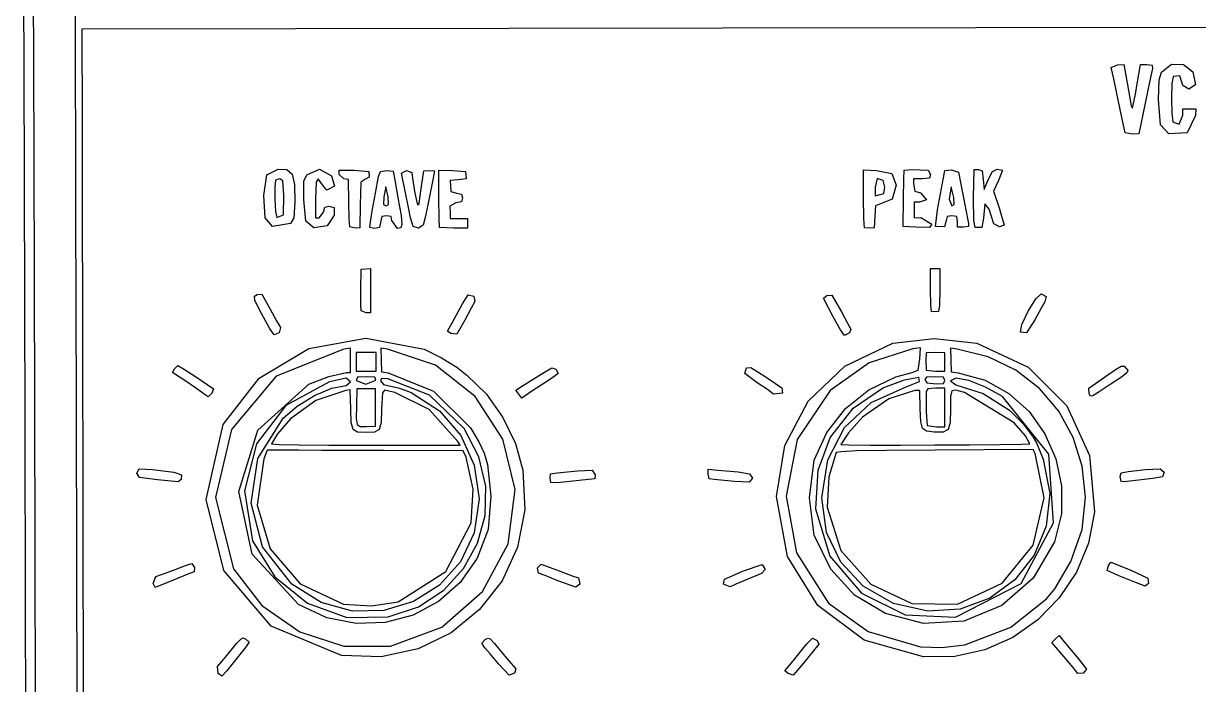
# Model space of a CAD drawing. Extents: x 0 to 142, y 0 to 84.
# Drawn here: x 0.01 to 34.91, y 45.06 to 64.69 of the extents above; entities that cross this region are included whole.
import ezdxf

# ---------------------------------------------------------------- set-up
doc = ezdxf.new("R2010")
doc.units = 0
doc.layers.get('0').update_dxf_attribs({"linetype": 'CONTINUOUS'})

msp = doc.modelspace()

# ---------------------------------------------------------------- linework, layer by layer
at = {"color": 0}
for p, q in [((0.02894, 63.4118), (0.0124, 69.1388)), ((0.29628, 66.5579), (0.30593, 63.7039)), ((1.56821, 59.1619), (1.55443, 65.1619)), ((28.2994, 64.5679), (20.7753, 64.5555)), ((35.6277, 64.5763), (28.2994, 64.5679)), ((20.7753, 64.5555), (1.74597, 64.5252)), ((1.74597, 64.5252), (1.75149, 61.8285)), ((0.30593, 63.7039), (0.3266, 57.2107)), ((0.05237, 56.4638), (0.02894, 63.4118)), ((32.3233, 63.391), (32.5038, 63.4615)), ((32.3963, 63.052), (32.3233, 63.391)), ((32.5038, 63.4615), (32.6981, 63.4753)), ((32.6981, 63.4753), (32.7932, 62.9324)), ((33.0316, 62.5479), (33.1363, 63.1843)), ((33.1363, 63.1843), (33.1873, 63.4711)), ((33.1873, 63.4711), (33.3788, 63.4711)), ((33.3788, 63.4711), (33.5401, 63.4559)), ((33.5442, 63.3539), (33.4712, 63.0054)), ((33.5401, 63.4559), (33.5442, 63.3539)), ((33.7426, 63.0192), (33.8116, 63.2464)), ((33.8116, 63.2464), (34.1106, 63.4848)), ((34.1106, 63.4848), (34.4634, 63.4711)), ((34.4634, 63.4711), (34.7417, 63.2534)), ((34.7417, 63.2534), (34.823, 62.8756)), ((32.4776, 62.6678), (32.3963, 63.052)), ((32.7932, 62.9324), (32.9172, 62.2487)), ((33.4712, 63.0054), (33.332, 62.3274)), ((33.7289, 62.4336), (33.7426, 63.0192)), ((34.1216, 62.9035), (34.1078, 62.4706)), ((34.1602, 63.1239), (34.1216, 62.9035)), ((34.3545, 63.1377), (34.1602, 63.1239)), ((34.4482, 62.8509), (34.3545, 63.1377)), ((34.6259, 62.7447), (34.4482, 62.8509)), ((34.823, 62.8756), (34.6259, 62.7447)), ((32.5878, 62.1372), (32.4776, 62.6678)), ((32.9544, 62.1743), (33.0316, 62.5479)), ((32.6843, 61.6726), (32.5878, 62.1372)), ((32.9172, 62.2487), (32.9544, 62.1743)), ((33.332, 62.3274), (33.1459, 61.4179)), ((33.7826, 61.6839), (33.7289, 62.4336)), ((34.1078, 62.4706), (34.1175, 62.0268)), ((34.4482, 61.976), (34.4482, 62.1577)), ((34.4482, 62.1577), (34.8299, 62.1577)), ((34.8299, 62.1577), (34.8286, 61.9566)), ((1.75149, 61.8285), (1.75562, 59.6124)), ((34.1175, 62.0268), (34.1533, 61.7746)), ((34.1533, 61.7746), (34.3393, 61.7044)), ((34.3393, 61.7044), (34.4482, 61.976)), ((34.8286, 61.9566), (34.5791, 61.4507)), ((32.7353, 61.4468), (32.6843, 61.6726)), ((32.9503, 61.4041), (32.7353, 61.4468)), ((34.0362, 61.4151), (33.7826, 61.6839)), ((34.5791, 61.4507), (34.0362, 61.4151)), ((33.1459, 61.4179), (32.9503, 61.4041)), ((7.15063, 59.5863), (7.23882, 60.2022)), ((7.23882, 60.2022), (7.5723, 60.3663)), ((7.49928, 60.0357), (7.47448, 59.8329)), ((7.6302, 60.0837), (7.49928, 60.0357)), ((7.5723, 60.3663), (7.83414, 60.3525)), ((7.71839, 60.022), (7.6302, 60.0837)), ((7.83414, 60.3525), (7.98985, 60.2149)), ((7.98985, 60.2149), (8.06016, 59.9087)), ((8.3385, 60.0093), (8.43082, 60.1998)), ((8.43082, 60.1998), (8.80844, 60.3663)), ((8.76847, 60.077), (8.70095, 59.9765)), ((8.92006, 59.8622), (8.76847, 60.077)), ((8.80844, 60.3663), (9.16534, 60.1694)), ((9.16534, 60.1694), (9.25491, 59.8622)), ((9.3872, 60.2135), (9.3872, 60.3373)), ((9.3872, 60.3373), (9.8323, 60.3373)), ((9.525, 60.0756), (9.3872, 60.2135)), ((9.66142, 60.0632), (9.525, 60.0756)), ((9.67246, 59.3852), (9.66142, 60.0632)), ((9.8323, 60.3373), (10.2705, 60.3017)), ((10.1492, 60.0618), (10.0362, 59.9765)), ((10.276, 60.1278), (10.1492, 60.0618)), ((10.2705, 60.3017), (10.276, 60.1278)), ((10.4635, 59.6579), (10.5613, 60.1472)), ((10.5613, 60.1472), (10.6178, 60.2961)), ((10.6178, 60.2961), (10.7956, 60.3292)), ((10.7956, 60.3292), (10.9954, 60.3031)), ((10.9954, 60.3031), (11.0381, 60.0424)), ((11.0381, 60.0424), (11.1442, 59.4678)), ((11.2434, 60.252), (11.3867, 60.3292)), ((11.355, 59.6607), (11.2434, 60.252)), ((11.3867, 60.3292), (11.5493, 60.2657)), ((11.5493, 60.2657), (11.57, 60.1045)), ((11.57, 60.1045), (11.6389, 59.6498)), ((11.836, 59.8509), (11.9076, 60.3169)), ((11.9076, 60.3169), (12.0661, 60.3292)), ((12.0661, 60.3292), (12.2232, 60.3208)), ((12.1736, 60.0467), (12.0661, 59.5104)), ((12.2232, 60.3208), (12.1736, 60.0467)), ((12.35, 59.4995), (12.35, 60.3402)), ((12.35, 60.3402), (12.762, 60.3292)), ((12.9219, 60.0481), (12.689, 60.0315)), ((12.689, 60.0315), (12.7028, 59.7062)), ((12.762, 60.3292), (13.1368, 60.2933)), ((13.1589, 60.0798), (12.9219, 60.0481)), ((13.1368, 60.2933), (13.1589, 60.0798)), ((24.9659, 59.5023), (24.9659, 60.3458)), ((24.9659, 60.3458), (25.3449, 60.3321)), ((25.3724, 60.0865), (25.3049, 59.829)), ((25.3449, 60.3321), (25.8038, 60.241)), ((25.5502, 60.0329), (25.3724, 60.0865)), ((25.5984, 59.8304), (25.5502, 60.0329)), ((25.8038, 60.241), (25.9305, 59.8964)), ((26.1483, 59.4886), (26.1579, 60.077)), ((26.1579, 60.077), (26.1717, 60.3373)), ((26.1717, 60.3373), (26.4087, 60.3553)), ((26.4087, 60.3553), (26.8814, 60.3416)), ((26.7009, 60.0837), (26.4473, 60.0837)), ((26.4473, 60.0837), (26.4473, 59.9391)), ((26.9227, 60.1003), (26.7009, 60.0837)), ((26.8814, 60.3416), (26.9558, 60.2107)), ((26.9558, 60.2107), (26.9227, 60.1003)), ((27.1625, 59.1605), (27.3389, 60.1116)), ((27.3389, 60.1116), (27.383, 60.3292)), ((27.383, 60.3292), (27.5732, 60.3444)), ((27.5732, 60.3444), (27.7813, 60.2738)), ((27.7813, 60.2738), (27.9907, 59.206)), ((28.2346, 59.5133), (28.247, 60.3553)), ((28.247, 60.3553), (28.3738, 60.3553)), ((28.3738, 60.3553), (28.4868, 60.3194)), ((28.4868, 60.3194), (28.5213, 60.0604)), ((28.5213, 60.0604), (28.5433, 59.7669)), ((28.5433, 59.7669), (28.6687, 60.0523)), ((28.6687, 60.0523), (28.7955, 60.2947)), ((28.7955, 60.2947), (28.9347, 60.3635)), ((28.9347, 60.3635), (29.0945, 60.3388)), ((29.0945, 60.3388), (28.976, 60.0258)), ((7.47448, 59.8329), (7.47586, 59.4663)), ((7.74457, 59.5976), (7.71839, 60.022)), ((8.06016, 59.9087), (8.06704, 59.3919)), ((8.33575, 59.4663), (8.3385, 60.0093)), ((8.70095, 59.9765), (8.68853, 59.49)), ((9.02339, 59.7447), (8.92006, 59.8622)), ((9.25491, 59.8622), (9.02339, 59.7447)), ((10.0362, 59.9765), (10.0087, 59.3108)), ((10.7776, 59.8442), (10.7142, 59.5408)), ((10.8438, 59.5436), (10.7776, 59.8442)), ((11.7836, 59.508), (11.836, 59.8509)), ((12.7028, 59.7062), (12.8695, 59.6526)), ((25.3049, 59.829), (25.3049, 59.5739)), ((25.5695, 59.647), (25.5984, 59.8304)), ((25.9305, 59.8964), (25.812, 59.4776)), ((26.4473, 59.9391), (26.4859, 59.7133)), ((26.4859, 59.7133), (26.6595, 59.6607)), ((27.5663, 59.8428), (27.5098, 59.4801)), ((27.6503, 59.5231), (27.5663, 59.8428)), ((28.976, 60.0258), (28.823, 59.7133)), ((28.823, 59.7133), (28.9898, 59.2183)), ((1.75562, 59.6124), (1.76389, 55.5706)), ((7.18647, 58.9234), (7.15063, 59.5863)), ((7.47586, 59.4663), (7.49928, 59.1083)), ((7.73356, 59.0158), (7.74457, 59.5976)), ((8.06704, 59.3919), (8.03949, 58.9209)), ((8.40327, 58.8229), (8.33575, 59.4663)), ((8.68853, 59.49), (8.68853, 58.9195)), ((9.68484, 58.8931), (9.67246, 59.3852)), ((10.3753, 59.1757), (10.4635, 59.6579)), ((10.7142, 59.5408), (10.7032, 59.3178)), ((10.8548, 59.3178), (10.8438, 59.5436)), ((11.1442, 59.4678), (11.2296, 58.9869)), ((11.4474, 59.2254), (11.355, 59.6607)), ((11.6389, 59.6498), (11.7133, 59.3079)), ((11.7133, 59.3079), (11.7602, 59.333)), ((11.7602, 59.333), (11.7836, 59.508)), ((12.0661, 59.5104), (11.9517, 58.976)), ((12.3555, 58.9001), (12.35, 59.4995)), ((12.8585, 59.3644), (12.6711, 59.2695)), ((13.0197, 59.4018), (12.8585, 59.3644)), ((12.8695, 59.6526), (13.0211, 59.6237)), ((13.0487, 59.5119), (13.0197, 59.4018)), ((13.0211, 59.6237), (13.0487, 59.5119)), ((24.9742, 58.8987), (24.9659, 59.5023)), ((25.3049, 59.5739), (25.4207, 59.6015)), ((25.812, 59.4776), (25.4138, 59.3217)), ((25.4207, 59.6015), (25.5695, 59.647)), ((26.14, 58.6659), (26.1483, 59.4886)), ((26.6292, 59.3852), (26.468, 59.3852)), ((26.468, 59.3852), (26.468, 58.9195)), ((26.8304, 59.4554), (26.6292, 59.3852)), ((26.6595, 59.6607), (26.8304, 59.4554)), ((27.5098, 59.4801), (27.5911, 59.279)), ((27.6572, 59.3178), (27.6503, 59.5231)), ((28.2374, 58.8437), (28.2346, 59.5133)), ((28.564, 59.334), (28.5309, 58.9153)), ((28.6921, 59.1841), (28.564, 59.334)), ((1.58337, 53.3936), (1.56821, 59.1619)), ((7.49928, 59.1083), (7.5365, 58.9319)), ((7.5365, 58.9319), (7.73356, 59.0158)), ((8.79464, 58.9195), (8.92143, 59.0889)), ((8.92143, 59.0889), (8.95999, 59.2349)), ((8.95999, 59.2349), (9.0799, 59.2723)), ((9.24112, 59.0035), (9.03305, 58.6853)), ((9.0799, 59.2723), (9.23699, 59.2268)), ((9.23699, 59.2268), (9.24112, 59.0035)), ((10.0087, 59.3108), (10.0004, 58.6232)), ((10.316, 58.801), (10.3753, 59.1757)), ((10.7928, 58.9827), (10.6522, 58.9622)), ((10.7032, 59.3178), (10.7804, 59.279)), ((10.7804, 59.279), (10.8548, 59.3178)), ((10.9292, 58.9636), (10.7928, 58.9827)), ((11.2296, 58.9869), (11.2544, 58.728)), ((11.5121, 58.9195), (11.4474, 59.2254)), ((12.6711, 59.2695), (12.6821, 59.0462)), ((12.6821, 59.0462), (12.689, 58.8987)), ((25.3201, 59.2762), (25.2953, 58.9732)), ((25.4138, 59.3217), (25.3201, 59.2762)), ((27.0977, 58.6659), (27.1625, 59.1605)), ((27.5897, 58.9827), (27.4436, 58.9636)), ((27.7372, 58.9622), (27.5897, 58.9827)), ((27.5911, 59.279), (27.6572, 59.3178)), ((27.9907, 59.206), (28.0803, 58.7513)), ((28.8327, 58.7431), (28.6921, 59.1841)), ((28.9898, 59.2183), (29.1428, 58.7058)), ((7.40558, 58.6687), (7.18647, 58.9234)), ((7.94713, 58.7569), (7.40558, 58.6687)), ((8.03949, 58.9209), (7.94713, 58.7569)), ((8.6403, 58.6299), (8.40327, 58.8229)), ((9.03305, 58.6853), (8.6403, 58.6299)), ((8.68853, 58.9195), (8.79464, 58.9195)), ((9.70276, 58.6588), (9.68484, 58.8931)), ((9.85986, 58.6161), (9.70276, 58.6588)), ((10.3022, 58.637), (10.316, 58.801)), ((10.4455, 58.6038), (10.3022, 58.637)), ((10.5888, 58.637), (10.4455, 58.6038)), ((10.6219, 58.8285), (10.5888, 58.637)), ((10.6522, 58.9622), (10.6219, 58.8285)), ((10.9527, 58.8437), (10.9292, 58.9636)), ((11.1208, 58.6024), (10.9527, 58.8437)), ((11.2544, 58.728), (11.2186, 58.6232)), ((11.5879, 58.6659), (11.5121, 58.9195)), ((11.7478, 58.6176), (11.5879, 58.6659)), ((11.887, 58.7015), (11.7478, 58.6176)), ((11.9517, 58.976), (11.887, 58.7015)), ((12.3706, 58.6384), (12.3555, 58.9001)), ((12.7937, 58.6161), (12.3706, 58.6384)), ((12.689, 58.8987), (13.1975, 58.8987)), ((13.1975, 58.8987), (13.1975, 58.6133)), ((24.9962, 58.6285), (24.9742, 58.8987)), ((25.2953, 58.9732), (25.2829, 58.6232)), ((26.5162, 58.6437), (26.14, 58.6659)), ((26.468, 58.9195), (26.6637, 58.9333)), ((26.92, 58.6398), (26.5162, 58.6437)), ((26.6637, 58.9333), (26.9971, 58.7304)), ((26.9971, 58.7304), (26.92, 58.6398)), ((27.3665, 58.6521), (27.0977, 58.6659)), ((27.4216, 58.8395), (27.3665, 58.6521)), ((27.4436, 58.9636), (27.4216, 58.8395)), ((27.7592, 58.8133), (27.7372, 58.9622)), ((27.7592, 58.6437), (27.7592, 58.8133)), ((27.9328, 58.6437), (27.7592, 58.6437)), ((28.0775, 58.6602), (27.9328, 58.6437)), ((28.0803, 58.7513), (28.0775, 58.6602)), ((28.2774, 58.637), (28.2374, 58.8437)), ((28.4758, 58.6341), (28.2774, 58.637)), ((28.5309, 58.9153), (28.4758, 58.6341)), ((29.0036, 58.6521), (28.8327, 58.7431)), ((29.1428, 58.7058), (29.0036, 58.6521)), ((10.0004, 58.6232), (9.85986, 58.6161)), ((11.2186, 58.6232), (11.1208, 58.6024)), ((13.1975, 58.6133), (12.7937, 58.6161)), ((25.1547, 58.6109), (24.9962, 58.6285)), ((25.2829, 58.6232), (25.1547, 58.6109)), ((10.0335, 56.8043), (10.0459, 57.3952)), ((10.0459, 57.3952), (10.1823, 57.4089)), ((10.1823, 57.4089), (10.3188, 57.4216)), ((10.3188, 57.4216), (10.3188, 56.104)), ((26.9558, 56.7891), (26.9558, 57.4174)), ((26.9558, 57.4174), (27.0922, 57.4174)), ((27.0922, 57.4174), (27.23, 57.416)), ((27.23, 57.416), (27.2328, 56.7916)), ((0.3266, 57.2107), (0.34864, 49.24)), ((6.87229, 56.5961), (6.95773, 56.6498)), ((6.88192, 56.4762), (6.87229, 56.5961)), ((6.95773, 56.6498), (7.0914, 56.6579)), ((7.0914, 56.6579), (7.33806, 56.2074)), ((10.0294, 56.3714), (10.0335, 56.8043)), ((13.0542, 56.3686), (13.225, 56.6318)), ((13.225, 56.6318), (13.3904, 56.5933)), ((13.3904, 56.5933), (13.4138, 56.4374)), ((23.7712, 56.5408), (23.8704, 56.6166)), ((24.0605, 55.9841), (23.7712, 56.5408)), ((23.8704, 56.6166), (24.0261, 56.6265)), ((24.0261, 56.6265), (24.3058, 56.1301)), ((26.9627, 56.3369), (26.9558, 56.7891)), ((27.2328, 56.7916), (27.2218, 56.3245)), ((30.0784, 56.5203), (30.2355, 56.6692)), ((30.2355, 56.6692), (30.3885, 56.5824)), ((30.3885, 56.5824), (30.3458, 56.4265)), ((0.06063, 52.8341), (0.05237, 56.4638)), ((7.01971, 56.1936), (6.88192, 56.4762)), ((7.32151, 55.6493), (7.01971, 56.1936)), ((7.33806, 56.2074), (7.52408, 55.8588)), ((10.0404, 56.158), (10.0294, 56.3714)), ((12.7593, 55.819), (13.0542, 56.3686)), ((13.3049, 56.2377), (13.1258, 55.8849)), ((13.4138, 56.4374), (13.3049, 56.2377)), ((26.9834, 56.1329), (26.9627, 56.3369)), ((27.2218, 56.3245), (27.1901, 56.1372)), ((29.8538, 56.1509), (30.0784, 56.5203)), ((30.2259, 56.2158), (30.0536, 55.8934)), ((30.3458, 56.4265), (30.2259, 56.2158)), ((7.52408, 55.8588), (7.64399, 55.6673)), ((10.1906, 56.104), (10.0404, 56.158)), ((10.3188, 56.104), (10.1906, 56.104)), ((13.1258, 55.8849), (12.8819, 55.4701)), ((24.2769, 55.5914), (24.0605, 55.9841)), ((24.3058, 56.1301), (24.485, 55.79)), ((27.1901, 56.1372), (26.9834, 56.1329)), ((29.6692, 55.7541), (29.8538, 56.1509)), ((30.0536, 55.8934), (29.8001, 55.5075)), ((1.76389, 55.5706), (1.77491, 50.2804)), ((7.46206, 55.4454), (7.32151, 55.6493)), ((7.60815, 55.5089), (7.46206, 55.4454)), ((7.64399, 55.6673), (7.60815, 55.5089)), ((12.6091, 55.5554), (12.7593, 55.819)), ((12.7014, 55.4909), (12.6091, 55.5554)), ((24.394, 55.4274), (24.2769, 55.5914)), ((24.5442, 55.5018), (24.394, 55.4274)), ((24.485, 55.79), (24.5856, 55.6161)), ((24.5856, 55.6161), (24.5442, 55.5018)), ((29.6265, 55.5279), (29.6692, 55.7541)), ((29.8001, 55.5075), (29.6265, 55.5279)), ((8.48321, 55.0429), (10.1796, 55.353)), ((10.1796, 55.353), (11.9131, 55.021)), ((12.8819, 55.4701), (12.7014, 55.4909)), ((24.4092, 54.5151), (25.8368, 55.2016)), ((25.8368, 55.2016), (27.0592, 55.335)), ((27.0592, 55.335), (28.3311, 55.2041)), ((28.3311, 55.2041), (29.8566, 54.4848)), ((7.00871, 54.1623), (8.48321, 55.0429)), ((9.52362, 55.0238), (7.51445, 54.2163)), ((9.72481, 55.0513), (9.52362, 55.0238)), ((9.72481, 54.3264), (9.72481, 55.0513)), ((10.4869, 54.919), (9.89432, 54.919)), ((9.89432, 54.919), (9.89432, 54.3691)), ((10.4869, 54.6435), (10.4869, 54.919)), ((10.8231, 55.0224), (10.6302, 55.0485)), ((10.6302, 55.0485), (10.6371, 54.6985)), ((12.2494, 54.5469), (10.8231, 55.0224)), ((11.9131, 55.021), (12.4285, 54.7631)), ((26.4294, 55.0305), (25.1272, 54.6118)), ((26.654, 55.0566), (26.4294, 55.0305)), ((26.6402, 54.7289), (26.654, 55.0566)), ((26.8277, 54.9134), (26.8125, 54.6901)), ((27.1143, 54.9257), (26.8277, 54.9134)), ((27.3789, 54.912), (27.1143, 54.9257)), ((27.3789, 54.6407), (27.3789, 54.912)), ((27.7468, 55.0224), (27.5442, 55.0513)), ((27.5442, 55.0513), (27.569, 54.3486)), ((28.6632, 54.7949), (27.7468, 55.0224)), ((29.4831, 54.3952), (28.6632, 54.7949)), ((4.50204, 54.434), (4.59853, 54.5387)), ((4.59853, 54.5387), (4.76663, 54.4368)), ((10.4869, 54.3691), (10.4869, 54.6435)), ((10.6371, 54.6985), (10.644, 54.3472)), ((13.429, 53.6152), (12.2494, 54.5469)), ((12.4285, 54.7631), (12.8791, 54.4862)), ((12.8791, 54.4862), (13.1768, 54.2519)), ((15.3886, 54.2837), (15.7014, 54.4671)), ((15.7014, 54.4671), (15.8226, 54.4311)), ((21.4423, 54.3031), (21.4836, 54.4643)), ((21.4836, 54.4643), (21.6145, 54.4752)), ((21.6145, 54.4752), (22.0086, 54.2286)), ((23.3206, 53.4762), (24.4092, 54.5151)), ((25.1272, 54.6118), (23.9696, 53.7986)), ((26.5879, 54.3994), (26.6402, 54.7289)), ((26.8125, 54.6901), (26.8235, 54.4008)), ((27.3789, 54.3691), (27.3789, 54.6407)), ((29.8566, 54.4848), (30.999, 53.3358)), ((32.4431, 54.4146), (32.6168, 54.5123)), ((32.6168, 54.5123), (32.7022, 54.5151)), ((32.7022, 54.5151), (32.7697, 54.4491)), ((32.7697, 54.4491), (32.818, 54.387)), ((4.43452, 54.3306), (4.50204, 54.434)), ((4.88929, 54.0272), (4.43452, 54.3306)), ((4.76663, 54.4368), (5.11665, 54.2078)), ((5.11665, 54.2078), (5.47081, 53.9708)), ((5.94349, 52.7816), (7.00871, 54.1623)), ((7.51445, 54.2163), (6.1874, 52.6369)), ((8.48459, 53.9821), (9.08403, 54.2107)), ((9.08403, 54.2107), (9.60356, 54.3264)), ((9.5994, 54.157), (9.10608, 54.048)), ((9.72481, 54.0508), (9.5994, 54.157)), ((9.60356, 54.3264), (9.72481, 54.3264)), ((9.89432, 54.3691), (10.4869, 54.3691)), ((9.93429, 54.186), (9.89432, 54.0921)), ((10.1933, 54.1997), (9.93429, 54.186)), ((10.1782, 53.9806), (10.48, 54.1045)), ((10.4483, 54.1874), (10.1933, 54.1997)), ((10.48, 54.1045), (10.4483, 54.1874)), ((10.6467, 54.1514), (10.615, 54.0798)), ((10.644, 54.3472), (10.8424, 54.3197)), ((10.8327, 54.1433), (10.6467, 54.1514)), ((12.0702, 53.6582), (10.8327, 54.1433)), ((10.8424, 54.3197), (12.1901, 53.7767)), ((13.1768, 54.2519), (13.7611, 53.6857)), ((14.8387, 53.9337), (15.3886, 54.2837)), ((15.6628, 54.1306), (15.1157, 53.7711)), ((15.8888, 54.3031), (15.6628, 54.1306)), ((15.8226, 54.4311), (15.8888, 54.3031)), ((21.8006, 54.0262), (21.4423, 54.3031)), ((22.0086, 54.2286), (22.349, 53.9997)), ((25.1189, 53.8138), (25.9264, 54.1969)), ((26.1676, 54.1016), (25.5585, 53.8716)), ((25.9264, 54.1969), (26.4115, 54.3264)), ((26.6085, 54.1789), (26.1676, 54.1016)), ((26.4115, 54.3264), (26.5879, 54.3994)), ((26.6251, 54.0618), (26.6085, 54.1789)), ((26.8345, 54.186), (26.7863, 54.1182)), ((26.7863, 54.1182), (26.8483, 54.0177)), ((26.8235, 54.4008), (27.1032, 54.3691)), ((27.0826, 54.1997), (26.8345, 54.186)), ((27.3375, 54.186), (27.0826, 54.1997)), ((27.1032, 54.3691), (27.3789, 54.3691)), ((27.3789, 54.0935), (27.3375, 54.186)), ((27.7013, 54.1609), (27.5483, 54.0798)), ((27.569, 54.3486), (27.7744, 54.3197)), ((28.0872, 54.0865), (27.7013, 54.1609)), ((27.7744, 54.3197), (28.5736, 54.1016)), ((28.5736, 54.1016), (29.2819, 53.709)), ((30.1873, 53.8498), (29.4831, 54.3952)), ((31.6604, 53.8593), (32.1179, 54.1941)), ((32.1179, 54.1941), (32.4431, 54.4146)), ((32.6223, 54.1941), (32.264, 53.9517)), ((32.789, 54.3207), (32.6223, 54.1941)), ((32.818, 54.387), (32.789, 54.3207)), ((5.22827, 53.7958), (4.88929, 54.0272)), ((5.40604, 53.6649), (5.22827, 53.7958)), ((5.47081, 53.9708), (5.65408, 53.8399)), ((5.65408, 53.8399), (5.60172, 53.7146)), ((6.97424, 52.6189), (8.48459, 53.9821)), ((9.10608, 54.048), (7.80521, 53.3453)), ((8.65269, 53.6416), (9.16672, 53.8621)), ((9.58427, 53.7916), (8.69957, 53.4942)), ((9.16672, 53.8621), (9.5994, 53.9447)), ((9.71931, 53.8152), (9.58427, 53.7916)), ((9.5994, 53.9447), (9.72481, 54.0508)), ((9.73307, 53.2419), (9.71931, 53.8152)), ((9.89432, 54.0921), (10.1782, 53.9806)), ((9.91637, 53.8399), (9.90395, 53.3344)), ((10.4662, 53.8399), (9.91637, 53.8399)), ((10.4662, 53.2888), (10.4662, 53.8399)), ((10.615, 54.0798), (10.7101, 53.9708)), ((10.7349, 53.8028), (10.6743, 53.7228)), ((10.7101, 53.9708), (11.1759, 53.866)), ((11.0381, 53.7312), (10.7349, 53.8028)), ((11.1759, 53.866), (11.5259, 53.7326)), ((12.1901, 53.7767), (13.2926, 52.681)), ((14.6389, 53.8067), (14.8387, 53.9337)), ((14.7257, 53.6857), (14.6389, 53.8067)), ((15.1157, 53.7711), (14.8125, 53.563)), ((22.1065, 53.8194), (21.8006, 54.0262)), ((22.2939, 53.6857), (22.1065, 53.8194)), ((22.349, 53.9997), (22.5378, 53.8773)), ((22.5378, 53.8773), (22.5557, 53.7185)), ((23.9696, 53.7986), (22.9967, 52.3339)), ((24.4285, 53.2557), (25.1189, 53.8138)), ((25.5585, 53.8716), (24.631, 53.2363)), ((25.1919, 53.4349), (26.2351, 53.9062)), ((26.4831, 53.7891), (25.7197, 53.545)), ((26.2351, 53.9062), (26.6251, 54.0618)), ((26.6375, 53.7972), (26.4831, 53.7891)), ((26.6499, 53.2476), (26.6375, 53.7972)), ((26.869, 53.8469), (26.8249, 53.7655)), ((26.8249, 53.7655), (26.829, 53.1537)), ((26.8483, 54.0177), (27.135, 53.9916)), ((27.1032, 53.8607), (26.869, 53.8469)), ((27.3789, 53.8607), (27.1032, 53.8607)), ((27.135, 53.9916), (27.343, 54.0039)), ((27.343, 54.0039), (27.3789, 54.0935)), ((27.3789, 53.2888), (27.3789, 53.8607)), ((27.5483, 54.0798), (27.7068, 53.9669)), ((27.5869, 53.782), (27.5498, 53.6152)), ((27.7082, 53.8014), (27.5869, 53.782)), ((27.7068, 53.9669), (28.5171, 53.7062)), ((27.9645, 53.7326), (27.7082, 53.8014)), ((28.5888, 53.8925), (28.0872, 54.0865)), ((29.0904, 53.6127), (28.5888, 53.8925)), ((30.7606, 53.177), (30.1873, 53.8498)), ((31.6646, 53.691), (31.6604, 53.8593)), ((32.264, 53.9517), (31.9333, 53.7298)), ((5.49973, 53.6071), (5.40604, 53.6649)), ((5.60172, 53.7146), (5.49973, 53.6071)), ((8.69957, 53.4942), (7.93888, 52.9551)), ((8.14144, 53.3315), (8.65269, 53.6416)), ((10.6743, 53.7228), (10.6509, 53.2447)), ((12.0592, 53.2253), (11.0381, 53.7312)), ((11.5259, 53.7326), (12.3651, 53.1936)), ((13.1051, 52.663), (12.0702, 53.6582)), ((14.2544, 52.3462), (13.429, 53.6152)), ((13.7611, 53.6857), (14.253, 52.9925)), ((14.8125, 53.563), (14.7257, 53.6857)), ((22.5557, 53.7185), (22.2939, 53.6857)), ((22.6246, 52.1628), (23.3206, 53.4762)), ((24.4023, 52.6934), (25.1919, 53.4349)), ((25.7197, 53.545), (24.9356, 52.9992)), ((27.5498, 53.6152), (27.5483, 53.2476)), ((29.4376, 52.838), (27.9645, 53.7326)), ((28.5171, 53.7062), (29.304, 53.2102)), ((30.4629, 51.9024), (29.0904, 53.6127)), ((29.2819, 53.709), (29.88, 53.1675)), ((31.7045, 53.6303), (31.6646, 53.691)), ((31.7707, 53.6332), (31.7045, 53.6303)), ((31.9333, 53.7298), (31.7707, 53.6332)), ((1.59714, 48.423), (1.58337, 53.3936)), ((7.80521, 53.3453), (6.93289, 52.2083)), ((7.72389, 52.9745), (8.14144, 53.3315)), ((9.74961, 52.8465), (9.73307, 53.2419)), ((9.90395, 53.3344), (9.89708, 52.965)), ((10.4662, 52.7389), (10.4662, 53.2888)), ((10.6509, 53.2447), (10.6316, 52.8465)), ((12.9136, 52.2841), (12.0592, 53.2253)), ((12.3651, 53.1936), (13.0004, 52.4605)), ((23.8786, 52.5487), (24.4285, 53.2557)), ((24.631, 53.2363), (23.9751, 52.4097)), ((26.665, 52.8669), (26.6499, 53.2476)), ((26.829, 53.1537), (26.8538, 52.7512)), ((27.3789, 52.7184), (27.3789, 53.2888)), ((27.5483, 53.2476), (27.5373, 52.8436)), ((29.304, 53.2102), (29.716, 52.79)), ((29.88, 53.1675), (30.3513, 52.5103)), ((31.1905, 52.4013), (30.7606, 53.177)), ((30.999, 53.3358), (31.6784, 51.8664)), ((0.07304, 47.3936), (0.06063, 52.8341)), ((5.435, 50.5562), (5.94349, 52.7816)), ((6.97149, 51.773), (7.72389, 52.9745)), ((7.93888, 52.9551), (7.55304, 52.5117)), ((9.80475, 52.6397), (9.74961, 52.8465)), ((9.89708, 52.965), (9.92463, 52.783)), ((9.92463, 52.783), (10.0156, 52.7251)), ((10.0156, 52.7251), (10.2016, 52.7265)), ((10.2016, 52.7265), (10.4662, 52.7389)), ((10.6316, 52.8465), (10.5765, 52.6397)), ((14.253, 52.9925), (14.6251, 52.2235)), ((24.9356, 52.9992), (24.5208, 52.5392)), ((26.7147, 52.6658), (26.665, 52.8669)), ((26.8538, 52.7512), (27.1267, 52.7184)), ((27.1267, 52.7184), (27.3789, 52.7184)), ((27.5373, 52.8436), (27.4781, 52.6313)), ((29.7698, 52.4454), (29.4376, 52.838)), ((29.716, 52.79), (29.9985, 52.4108)), ((6.1874, 52.6369), (5.71059, 50.6194)), ((6.40652, 50.7972), (6.97424, 52.6189)), ((7.55304, 52.5117), (7.37803, 52.2055)), ((9.93704, 52.5611), (9.80475, 52.6397)), ((10.1906, 52.5487), (9.93704, 52.5611)), ((10.4428, 52.5611), (10.1906, 52.5487)), ((10.5765, 52.6397), (10.4428, 52.5611)), ((13.0004, 52.4605), (13.4028, 51.5743)), ((13.5392, 51.8252), (13.1051, 52.663)), ((13.2926, 52.681), (13.5323, 52.2718)), ((23.5011, 51.7232), (23.8786, 52.5487)), ((23.9751, 52.4097), (23.6044, 51.416)), ((23.8993, 51.7342), (24.4023, 52.6934)), ((24.5208, 52.5392), (24.2879, 52.1917)), ((26.8345, 52.5833), (26.7147, 52.6658)), ((27.0605, 52.5558), (26.8345, 52.5833)), ((27.332, 52.5544), (27.0605, 52.5558)), ((27.4781, 52.6313), (27.332, 52.5544)), ((29.8993, 52.2139), (29.7698, 52.4454)), ((29.9985, 52.4108), (30.0977, 52.24)), ((30.3513, 52.5103), (30.6792, 51.7645)), ((31.4592, 51.5426), (31.1905, 52.4013)), ((6.93289, 52.2083), (6.57461, 50.8123)), ((7.25399, 52.0196), (7.15479, 51.7645)), ((7.79141, 52.0181), (7.25399, 52.0196)), ((7.37803, 52.2055), (7.59852, 52.1903)), ((7.59852, 52.1903), (8.19108, 52.178)), ((8.18691, 52.0181), (7.79141, 52.0181)), ((8.86767, 52.0153), (8.18691, 52.0181)), ((8.19108, 52.178), (9.0799, 52.1712)), ((9.73723, 52.0114), (8.86767, 52.0153)), ((9.0799, 52.1712), (10.1947, 52.167)), ((10.7018, 52.0072), (9.73723, 52.0114)), ((10.1947, 52.167), (12.9866, 52.167)), ((13.0748, 51.9977), (10.7018, 52.0072)), ((12.9866, 52.167), (12.9136, 52.2841)), ((13.5323, 52.2718), (13.6908, 51.9342)), ((14.621, 50.855), (14.2544, 52.3462)), ((14.6251, 52.2235), (14.8456, 51.4269)), ((22.3835, 50.6497), (22.6246, 52.1628)), ((22.9967, 52.3339), (22.6646, 50.6596)), ((24.2879, 52.1917), (24.5277, 52.1822)), ((24.5277, 52.1822), (25.1616, 52.1751)), ((25.648, 52.0114), (24.7551, 51.9977)), ((25.1616, 52.1751), (26.0573, 52.1741)), ((27.0964, 52.0224), (25.648, 52.0114)), ((26.0573, 52.1741), (27.0853, 52.1765)), ((27.0853, 52.1765), (28.1134, 52.1822)), ((29.9999, 52.0418), (27.0964, 52.0224)), ((28.1134, 52.1822), (29.0132, 52.1903)), ((29.0132, 52.1903), (29.6513, 52.2016)), ((29.6513, 52.2016), (29.8993, 52.2139)), ((30.0605, 51.9247), (29.9999, 52.0418)), ((30.0977, 52.24), (30.3044, 51.7564)), ((6.7703, 50.4486), (6.97149, 51.773)), ((7.15479, 51.7645), (6.95082, 50.3837)), ((13.1561, 51.8142), (13.0748, 51.9977)), ((13.3683, 50.8663), (13.1561, 51.8142)), ((13.7404, 50.9545), (13.5392, 51.8252)), ((13.6908, 51.9342), (13.7942, 51.5966)), ((23.3633, 50.6056), (23.5011, 51.7232)), ((23.7229, 50.6017), (23.8993, 51.7342)), ((24.1556, 51.9479), (23.9379, 51.2314)), ((24.2962, 51.9769), (24.1556, 51.9479)), ((24.7551, 51.9977), (24.2962, 51.9769)), ((30.3279, 50.6084), (30.0605, 51.9247)), ((30.3044, 51.7564), (30.496, 50.7312)), ((30.6076, 49.8616), (30.4629, 51.9024)), ((30.6792, 51.7645), (30.8474, 50.9612)), ((31.6784, 51.8664), (31.8217, 50.1869)), ((3.37619, 51.3373), (3.44785, 51.4685)), ((3.45336, 51.2149), (3.37619, 51.3373)), ((3.44785, 51.4685), (3.84888, 51.4449)), ((3.84888, 51.4449), (4.47587, 51.369)), ((4.47587, 51.369), (4.70461, 51.2893)), ((13.4028, 51.5743), (13.5461, 50.5795)), ((13.7942, 51.5966), (13.8975, 50.6596)), ((14.8456, 51.4269), (14.9021, 50.249)), ((15.6518, 51.1969), (15.6628, 51.3221)), ((15.6628, 51.3221), (15.864, 51.3443)), ((15.864, 51.3443), (16.4662, 51.4103)), ((16.4662, 51.4103), (16.9072, 51.4325)), ((16.9072, 51.4325), (16.9885, 51.2932)), ((20.3509, 51.3059), (20.3509, 51.46)), ((20.3509, 51.46), (20.6375, 51.4311)), ((20.3743, 51.1708), (20.3509, 51.3059)), ((20.6375, 51.4311), (21.2397, 51.3775)), ((21.2397, 51.3775), (21.5773, 51.3211)), ((21.5773, 51.3211), (21.6642, 51.1941)), ((23.6044, 51.416), (23.5355, 50.2832)), ((31.5529, 50.625), (31.4592, 51.5426)), ((32.5851, 51.2396), (32.6195, 51.3443)), ((32.6195, 51.3443), (32.829, 51.3842)), ((32.829, 51.3842), (33.343, 51.4449)), ((33.343, 51.4449), (33.7743, 51.471)), ((33.7743, 51.471), (33.8915, 51.369)), ((33.8915, 51.369), (33.8487, 51.23)), ((3.98942, 51.1362), (3.45336, 51.2149)), ((4.60678, 51.0769), (3.98942, 51.1362)), ((4.6936, 51.1514), (4.60678, 51.0769)), ((4.70461, 51.2893), (4.6936, 51.1514)), ((15.6752, 51.0575), (15.6518, 51.1969)), ((15.8764, 51.0536), (15.6752, 51.0575)), ((16.5199, 51.1224), (15.8764, 51.0536)), ((16.9857, 51.1736), (16.5199, 51.1224)), ((16.9885, 51.2932), (16.9857, 51.1736)), ((20.5314, 51.1471), (20.3743, 51.1708)), ((21.135, 51.0935), (20.5314, 51.1471)), ((21.5622, 51.0741), (21.135, 51.0935)), ((21.6642, 51.1941), (21.5622, 51.0741)), ((23.9379, 51.2314), (23.8828, 50.3329)), ((30.8474, 50.9612), (30.8391, 50.129)), ((32.614, 51.0949), (32.5851, 51.2396)), ((32.7091, 51.084), (32.614, 51.0949)), ((33.5594, 51.1761), (32.7091, 51.084)), ((33.8487, 51.23), (33.5594, 51.1761)), ((5.71059, 50.6194), (6.25355, 48.4974)), ((6.80201, 48.9327), (6.40652, 50.7972)), ((6.57461, 50.8123), (6.81302, 49.331)), ((13.3091, 49.8669), (13.3683, 50.8663)), ((13.7211, 50.0849), (13.7404, 50.9545)), ((13.8975, 50.6596), (13.8162, 49.6701)), ((14.4088, 49.24), (14.621, 50.855)), ((22.7046, 48.8668), (22.3835, 50.6497)), ((22.6646, 50.6596), (22.9733, 48.9768)), ((30.0068, 49.2044), (30.3279, 50.6084)), ((30.496, 50.7312), (30.3926, 49.7649)), ((31.4565, 49.6701), (31.5529, 50.625)), ((1.77491, 50.2804), (1.78732, 44.3149)), ((5.96554, 48.4519), (5.435, 50.5562)), ((7.10791, 49.1546), (6.7703, 50.4486)), ((6.95082, 50.3837), (7.33944, 49.0897)), ((13.5461, 50.5795), (13.4001, 49.5667)), ((23.5011, 49.5004), (23.3633, 50.6056)), ((23.5355, 50.2832), (23.9586, 48.8707)), ((23.8662, 49.5776), (23.7229, 50.6017)), ((23.8828, 50.3329), (24.2907, 49.0375)), ((13.4965, 49.2566), (13.7211, 50.0849)), ((14.9021, 50.249), (14.6858, 49.1437)), ((30.8391, 50.129), (30.6366, 49.2979)), ((31.8217, 50.1869), (31.6425, 49.2552)), ((12.5525, 48.4202), (13.3091, 49.8669)), ((13.4001, 49.5667), (12.9908, 48.7027)), ((13.8162, 49.6701), (13.4882, 48.8142)), ((24.2852, 48.6914), (23.8662, 49.5776)), ((29.6444, 48.0589), (30.6076, 49.8616)), ((30.3926, 49.7649), (30.033, 48.8996)), ((31.1216, 48.7109), (31.4565, 49.6701)), ((0.34864, 49.24), (0.36932, 39.872)), ((6.81302, 49.331), (7.4731, 48.2575)), ((13.0831, 48.5027), (13.4965, 49.2566)), ((13.6426, 47.8275), (14.4088, 49.24)), ((23.9889, 48.4918), (23.5011, 49.5004)), ((30.6366, 49.2979), (30.004, 48.2215)), ((31.6425, 49.2552), (31.287, 48.3969)), ((8.18003, 47.4363), (6.80201, 48.9327)), ((7.98022, 48.0441), (7.10791, 49.1546)), ((7.33944, 49.0897), (8.22688, 48.055)), ((14.6858, 49.1437), (14.2269, 48.1446)), ((23.6016, 47.4102), (22.7046, 48.8668)), ((22.9733, 48.9768), (23.9255, 47.4818)), ((23.9586, 48.8707), (24.9025, 47.7781)), ((24.2907, 49.0375), (25.1836, 48.0427)), ((29.0835, 48.0688), (30.0068, 49.2044)), ((30.033, 48.8996), (29.4583, 48.1736)), ((4.47174, 48.4628), (4.82865, 48.598)), ((4.82865, 48.598), (5.01054, 48.653)), ((5.01054, 48.653), (5.09323, 48.5415)), ((5.09323, 48.5415), (5.08635, 48.4117)), ((12.9908, 48.7027), (12.3706, 48.0148)), ((13.4882, 48.8142), (12.9839, 48.0963)), ((15.2769, 48.5249), (15.3858, 48.6392)), ((15.3045, 48.3704), (15.2769, 48.5249)), ((15.3858, 48.6392), (15.9232, 48.442)), ((21.3996, 48.442), (21.948, 48.6269)), ((21.948, 48.6269), (22.0376, 48.4794)), ((24.9549, 47.9778), (24.2852, 48.6914)), ((30.6503, 47.9076), (31.1216, 48.7109)), ((32.202, 48.4491), (32.2378, 48.6008)), ((32.2378, 48.6008), (32.3108, 48.6971)), ((32.3108, 48.6971), (32.8814, 48.4643)), ((1.60955, 44.8137), (1.59714, 48.423)), ((3.86401, 48.0579), (3.94395, 48.2727)), ((4.4855, 48.1693), (3.92465, 47.9407)), ((3.94395, 48.2727), (4.11621, 48.3291)), ((4.11621, 48.3291), (4.47174, 48.4628)), ((4.89342, 48.3362), (4.4855, 48.1693)), ((5.08635, 48.4117), (4.89342, 48.3362)), ((7.36424, 46.7981), (5.96554, 48.4519)), ((6.25355, 48.4974), (7.09277, 47.4045)), ((7.4731, 48.2575), (8.45012, 47.4747)), ((11.1442, 47.5216), (12.5525, 48.4202)), ((12.4933, 47.8635), (13.0831, 48.5027)), ((15.5043, 48.2946), (15.3045, 48.3704)), ((15.8846, 48.1432), (15.5043, 48.2946)), ((15.9232, 48.442), (16.3091, 48.2935)), ((16.3091, 48.2935), (16.4937, 48.23)), ((16.4937, 48.23), (16.542, 48.0441)), ((20.8084, 48.0413), (20.8318, 48.1954)), ((20.8318, 48.1954), (21.3996, 48.442)), ((21.5277, 48.1873), (21.1694, 48.0441)), ((21.9342, 48.3637), (21.5277, 48.1873)), ((22.0376, 48.4794), (21.9342, 48.3637)), ((24.6986, 47.7118), (23.9889, 48.4918)), ((29.4583, 48.1736), (28.7128, 47.6278)), ((30.004, 48.2215), (29.0683, 47.4116)), ((31.287, 48.3969), (30.7785, 47.6321)), ((32.5258, 48.3002), (32.202, 48.4491)), ((33.0715, 48.0797), (32.5258, 48.3002)), ((32.8814, 48.4643), (33.4092, 48.2244)), ((33.4092, 48.2244), (33.4326, 48.0632)), ((3.92465, 47.9407), (3.86401, 48.0579)), ((8.85253, 47.4955), (7.98022, 48.0441)), ((8.22688, 48.055), (9.52225, 47.4472)), ((12.3706, 48.0148), (11.5934, 47.5259)), ((11.7437, 47.3728), (12.4933, 47.8635)), ((12.9839, 48.0963), (12.3376, 47.5287)), ((12.4368, 46.7653), (13.6426, 47.8275)), ((14.2269, 48.1446), (13.5599, 47.286)), ((16.418, 47.9517), (15.8846, 48.1432)), ((16.542, 48.0441), (16.418, 47.9517)), ((21.0027, 47.9654), (20.8084, 48.0413)), ((21.1694, 48.0441), (21.0027, 47.9654)), ((25.8561, 47.4708), (24.9549, 47.9778)), ((25.1836, 48.0427), (26.3949, 47.4719)), ((27.6958, 47.0613), (29.6444, 48.0589)), ((27.7592, 47.4472), (29.0835, 48.0688)), ((30.394, 47.6042), (30.6503, 47.9076)), ((33.3292, 47.9859), (33.0715, 48.0797)), ((33.4326, 48.0632), (33.3292, 47.9859)), ((8.45012, 47.4747), (9.61595, 47.056)), ((9.78133, 47.2419), (8.85253, 47.4955)), ((10.3491, 47.4003), (11.1442, 47.5216)), ((11.5934, 47.5259), (10.7129, 47.2599)), ((12.3376, 47.5287), (11.5838, 47.1248)), ((23.9255, 47.4818), (25.0968, 46.634)), ((25.6205, 47.1703), (24.6986, 47.7118)), ((24.9025, 47.7781), (26.202, 47.1329)), ((26.869, 47.2376), (25.8561, 47.4708)), ((26.3949, 47.4719), (27.7592, 47.4472)), ((28.7128, 47.6278), (27.8364, 47.3026)), ((29.3371, 46.7625), (30.394, 47.6042)), ((30.7785, 47.6321), (30.1405, 46.9801)), ((0.08406, 40.8795), (0.07304, 47.3936)), ((7.09277, 47.4045), (8.22, 46.6231)), ((9.01926, 47.0436), (8.18003, 47.4363)), ((9.52225, 47.4472), (10.3491, 47.4003)), ((10.7129, 47.2599), (9.78133, 47.2419)), ((11.5838, 47.1248), (10.7556, 46.9015)), ((10.8479, 47.0683), (11.7437, 47.3728)), ((13.5599, 47.286), (12.7165, 46.6012)), ((24.9783, 46.3832), (23.6016, 47.4102)), ((26.745, 46.8753), (25.6205, 47.1703)), ((26.202, 47.1329), (27.6958, 47.0613)), ((27.8364, 47.3026), (26.869, 47.2376)), ((29.0683, 47.4116), (27.9425, 46.9388)), ((9.46161, 45.926), (7.36424, 46.7981)), ((9.88882, 46.8697), (9.01926, 47.0436)), ((9.61595, 47.056), (10.8479, 47.0683)), ((10.7556, 46.9015), (9.88882, 46.8697)), ((27.9425, 46.9388), (26.745, 46.8753)), ((30.1405, 46.9801), (29.3949, 46.4605)), ((6.46575, 46.4136), (6.53881, 46.4439)), ((6.53881, 46.4439), (6.61321, 46.4111)), ((8.22, 46.6231), (9.52775, 46.2044)), ((10.9113, 46.2015), (12.4368, 46.7653)), ((12.7165, 46.6012), (11.7312, 46.1243)), ((13.728, 46.3945), (13.7997, 46.44)), ((13.7997, 46.44), (13.87, 46.4178)), ((23.2833, 46.2675), (23.4528, 46.44)), ((23.4528, 46.44), (23.5893, 46.3684)), ((25.0968, 46.634), (26.6581, 46.1836)), ((27.9769, 46.2414), (29.3371, 46.7625)), ((29.3949, 46.4605), (28.564, 46.0925)), ((30.6641, 46.415), (30.7702, 46.5145)), ((30.7702, 46.5145), (30.9259, 46.3254)), ((6.10609, 45.9863), (6.33899, 46.276)), ((6.59391, 46.1465), (6.31694, 45.8004)), ((6.33899, 46.276), (6.46575, 46.4136)), ((6.71932, 46.3158), (6.59391, 46.1465)), ((6.61321, 46.4111), (6.71932, 46.3158)), ((9.52775, 46.2044), (10.9113, 46.2015)), ((11.7312, 46.1243), (10.6343, 45.8886)), ((13.626, 46.2926), (13.728, 46.3945)), ((13.7156, 46.156), (13.626, 46.2926)), ((13.8755, 45.9726), (13.7156, 46.156)), ((13.87, 46.4178), (14.0009, 46.2774)), ((14.0009, 46.2774), (14.2572, 45.9659)), ((22.8865, 45.7757), (23.2833, 46.2675)), ((23.6334, 46.258), (23.4708, 46.0513)), ((23.5893, 46.3684), (23.6334, 46.258)), ((26.7436, 45.8886), (24.9783, 46.3832)), ((26.6581, 46.1836), (27.2907, 46.1656)), ((27.2907, 46.1656), (27.9769, 46.2414)), ((28.564, 46.0925), (27.6724, 45.8957)), ((30.558, 46.3144), (30.6641, 46.415)), ((30.9177, 45.8914), (30.558, 46.3144)), ((30.9259, 46.3254), (31.3476, 45.8294)), ((5.77811, 45.6008), (5.9049, 45.7426)), ((5.9049, 45.7426), (6.10609, 45.9863)), ((6.31694, 45.8004), (6.03719, 45.4628)), ((10.6343, 45.8886), (9.46161, 45.926)), ((14.1235, 45.6791), (13.8755, 45.9726)), ((14.2572, 45.9659), (14.497, 45.6819)), ((22.626, 45.4656), (22.8865, 45.7757)), ((23.3398, 45.8957), (23.1345, 45.6378)), ((23.4708, 46.0513), (23.3398, 45.8957)), ((27.6724, 45.8957), (26.7436, 45.8886)), ((31.1864, 45.5704), (30.9177, 45.8914)), ((31.3476, 45.8294), (31.5915, 45.5221)), ((5.79878, 45.3912), (5.77811, 45.6008)), ((5.90077, 45.3111), (5.79878, 45.3912)), ((6.03719, 45.4628), (5.90077, 45.3111)), ((14.4336, 45.3401), (14.1235, 45.6791)), ((14.5934, 45.3954), (14.4336, 45.3401)), ((14.497, 45.6819), (14.6348, 45.5316)), ((14.6348, 45.5316), (14.5934, 45.3954)), ((22.7266, 45.3884), (22.626, 45.4656)), ((22.8727, 45.3362), (22.7266, 45.3884)), ((23.1345, 45.6378), (22.8727, 45.3362)), ((31.3269, 45.3926), (31.1864, 45.5704)), ((31.4923, 45.3993), (31.3269, 45.3926)), ((31.5915, 45.5221), (31.4923, 45.3993))]:
    msp.add_line(p, q, dxfattribs=at)

doc.saveas('drawing.dxf')
